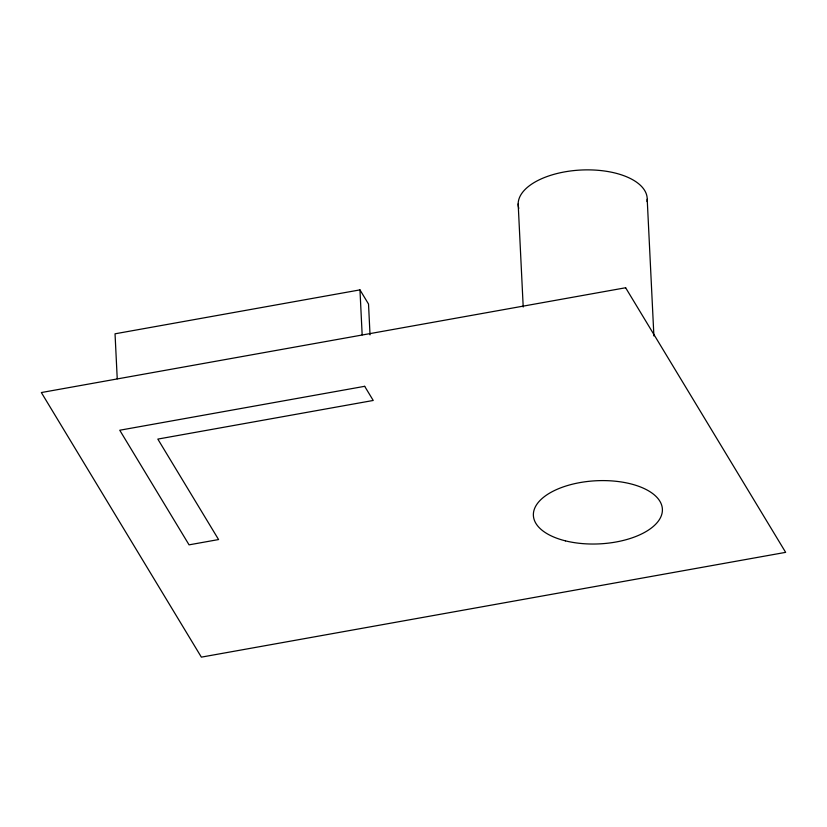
<?xml version="1.0" encoding="UTF-8"?>
<svg xmlns="http://www.w3.org/2000/svg" width="827" height="827" viewBox="0 0 827 827"><rect width="100%" height="100%" fill="white"/><g stroke="black" fill="none" stroke-linecap="round" stroke-linejoin="round"><path stroke-width="1.24" d="M370.031 334.894L368.522 304.036L359.962 289.884L115.036 333.808L117.238 378.807M647.21 199.297L653.899 335.958M518.167 203.876L523.212 307.024M359.962 289.884L362.164 334.883M518.798 208.363A64.578 31.602 -2.8 0 1 580.606 170.052A64.578 31.602 -2.8 0 1 647.034 201.561M625.636 287.755L41.35 392.546L201.364 657.134L785.65 552.353L625.636 287.755M364.676 386.312L119.75 430.236L189.063 544.848L218.576 539.555L157.823 439.096L373.235 400.464L364.676 386.312M565.441 540.858A64.578 31.602 -2.8 0 0 662.406 510.021A64.578 31.602 -2.8 0 0 565.813 486.059A64.578 31.602 -2.8 0 0 565.441 540.858"/></g></svg>
